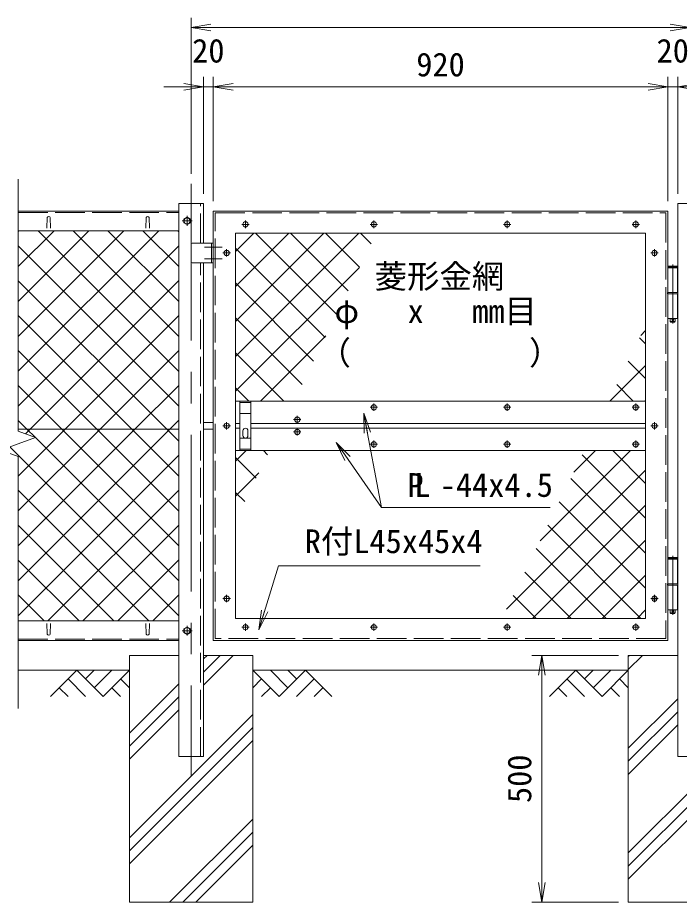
# Model space of a CAD drawing. Units: millimetres at full size. Extents: x -4200 to 4200, y -2970 to 2970.
# Drawn here: x -2963 to -1623, y -1039 to 753 of the extents above; entities that cross this region are included whole.
import ezdxf
from ezdxf.enums import TextEntityAlignment as Align

# ---------------------------------------------------------------- set-up
doc = ezdxf.new("R2010")
doc.units = ezdxf.units.MM
doc.header["$LTSCALE"] = 10
doc.linetypes.add('DASHED', pattern=[7.5, 6, -1.5])
doc.linetypes.add('USER1', pattern=[50.8, 31.75, -6.35, 6.35, -6.35])
for name, color, linetype, lineweight in [('0-1_D-STR3', 3, 'Continuous', 13), ('0-2_D-BMK', 2, 'USER1', 13), ('0-3_D-DCR-HCH', 7, 'Continuous', 13), ('0-4_D-STR1', 1, 'Continuous', 18), ('0-5_D-STR4', 7, 'Continuous', 18), ('0-6_D-BGD', 7, 'Continuous', 18), ('0-7_D-STR-DIM', 7, 'Continuous', 13), ('0-8_0', 7, 'Continuous', 18), ('0-9_D-STR-TXT', 7, 'Continuous', 13), ('0-A_D-STR2', 7, 'Continuous', 13)]:
    doc.layers.add(name, color=color, linetype=linetype, lineweight=lineweight)
doc.styles.add('ＭＳ ゴシック', font='')
doc.styles.get('ＭＳ ゴシック').set_extended_font_data('MS Gothic')

# ---------------------------------------------------------------- blocks, each defined once
blk = doc.blocks.new('_Open')
at = {"layer": '0-8_0'}
blk.add_line((-10, 1.667), (0, 0), dxfattribs=at)
blk.add_lwpolyline([(-10, -1.667), (0, 0), (-10, 0)], dxfattribs=at)

msp = doc.modelspace()

# ---------------------------------------------------------------- linework, layer by layer
at = {"layer": '0-1_D-STR3'}
for p, q in [((-2611.55, 294.37), (-2611.55, 258.37)), ((-2566.55, 296.37), (-2609.55, 296.37)), ((-2566.55, 296.37), (-2566.55, 256.37)), ((-2566.55, 256.37), (-2609.55, 256.37)), ((-1626.85, 246.37), (-1646.25, 246.37)), ((-1646.25, 246.37), (-1646.25, 196.37)), ((-1646.05, 248.37), (-1645.05, 249.37)), ((-1646.05, 248.37), (-1646.05, 246.37)), ((-1646.05, 248.37), (-1627.05, 248.37)), ((-1628.05, 249.37), (-1645.05, 249.37)), ((-1628.05, 249.37), (-1627.05, 248.37)), ((-1627.05, 248.37), (-1627.05, 246.37)), ((-1626.85, 246.37), (-1626.85, 196.37)), ((-1626.05, 196.37), (-1647.05, 196.37)), ((-1647.05, 196.37), (-1647.05, 193.37)), ((-1626.05, 193.37), (-1647.05, 193.37)), ((-1646.25, 193.37), (-1646.25, 143.37)), ((-1626.85, 193.37), (-1626.85, 143.37)), ((-1626.05, 196.37), (-1626.05, 193.37)), ((-1626.85, 143.37), (-1646.25, 143.37)), ((-1641.55, 143.37), (-1641.55, 137.37)), ((-1631.55, 143.37), (-1631.55, 137.37)), ((-1640.55, 136.37), (-1641.55, 137.37)), ((-1632.55, 136.37), (-1640.55, 136.37)), ((-2512.55, -23.63), (-2512.55, -123.63)), ((-2490.55, -23.63), (-2490.55, -123.63)), ((-2586.55, -67.13), (-2566.55, -67.13)), ((-2961.55, -80.38), (-2636.55, -80.38)), ((-2586.55, -80.13), (-2566.55, -80.13)), ((-2506.55, -93.63), (-2506.55, -83.63)), ((-2496.55, -93.63), (-2496.55, -83.63)), ((-1626.85, -343.63), (-1646.25, -343.63)), ((-1646.25, -343.63), (-1646.25, -393.63)), ((-1646.05, -341.63), (-1645.05, -340.63)), ((-1646.05, -341.63), (-1646.05, -343.63)), ((-1646.05, -341.63), (-1627.05, -341.63)), ((-1628.05, -340.63), (-1645.05, -340.63)), ((-1628.05, -340.63), (-1627.05, -341.63)), ((-1627.05, -341.63), (-1627.05, -343.63)), ((-1626.85, -343.63), (-1626.85, -393.63)), ((-1626.05, -393.63), (-1647.05, -393.63)), ((-1647.05, -393.63), (-1647.05, -396.63)), ((-1626.05, -393.63), (-1626.05, -396.63)), ((-1626.05, -396.63), (-1647.05, -396.63)), ((-1646.25, -396.63), (-1646.25, -446.63)), ((-1626.85, -396.63), (-1626.85, -446.63)), ((-1675.37, -424.02), (-1676.9, -424)), ((-1674.45, -422.77), (-1675.37, -423.24)), ((-1674.45, -424.5), (-1675.37, -424.02)), ((-1674.43, -422.75), (-1673.94, -421.83)), ((-1674.43, -424.52), (-1673.94, -425.44)), ((-1673.91, -420.28), (-1673.94, -421.83)), ((-1673.91, -426.98), (-1673.94, -425.44)), ((-1673.15, -420.28), (-1673.91, -420.28)), ((-1673.18, -426.98), (-1673.91, -426.98)), ((-1673.18, -420.28), (-1673.15, -421.83)), ((-1673.18, -426.98), (-1673.15, -425.44)), ((-1672.66, -422.75), (-1673.15, -421.83)), ((-1672.66, -424.52), (-1673.15, -425.44)), ((-1672.64, -422.77), (-1671.72, -423.24)), ((-1672.64, -424.5), (-1671.72, -424.02)), ((-1671.72, -423.24), (-1670.2, -423.27)), ((-1671.72, -424.02), (-1670.2, -424)), ((-1670.2, -423.27), (-1670.2, -424)), ((-1670.2, -423.27), (-1670.2, -424)), ((-1626.85, -446.63), (-1646.25, -446.63)), ((-1641.55, -446.63), (-1641.55, -452.63)), ((-1631.55, -446.63), (-1631.55, -452.63)), ((-1640.55, -453.63), (-1641.55, -452.63)), ((-1632.55, -453.63), (-1640.55, -453.63))]:
    msp.add_line(p, q, dxfattribs=at)
at = {"layer": '0-1_D-STR3', "linetype": 'DASHED'}
for p, q in [((-2570.55, 296.37), (-2570.55, 256.37)), ((-2490.55, -26.63), (-2512.55, -26.63)), ((-2490.55, -48.63), (-2512.55, -48.63)), ((-2512.55, -98.63), (-2490.55, -98.63)), ((-2490.55, -120.63), (-2512.55, -120.63))]:
    msp.add_line(p, q, dxfattribs=at)
at = {"layer": '0-1_D-STR3'}
for points in [[(-2613.05, 345.12), (-2619.55, 348.87), (-2626.05, 345.12), (-2626.05, 337.61), (-2619.55, 333.86), (-2613.05, 337.61)], [(-2613.05, -484.88), (-2619.55, -481.13), (-2626.05, -484.88), (-2626.05, -492.39), (-2619.55, -496.14), (-2613.05, -492.39)]]:
    msp.add_lwpolyline(points, close=True, dxfattribs=at)
for points in [[(-1632.55, 136.37), (-1631.55, 137.37), (-1641.55, 137.37)], [(-1675.37, -423.24), (-1676.9, -423.27), (-1676.9, -424)], [(-1632.55, -453.63), (-1631.55, -452.63), (-1641.55, -452.63)]]:
    msp.add_lwpolyline(points, dxfattribs=at)
for centre, radius in [((-2619.55, 341.37), 6.25), ((-2501.55, 334.37), 5.25), ((-2241.55, 334.37), 5.25), ((-1971.55, 334.37), 5.25), ((-1711.55, 334.37), 5.25), ((-2539.55, 276.37), 5.25), ((-1673.55, 276.37), 5.25), ((-1636.55, 141.37), 2), ((-2241.55, -36.13), 5.25), ((-1971.55, -36.13), 5.25), ((-1711.55, -36.13), 5.25), ((-2539.55, -73.63), 5.25), ((-2396.55, -61.13), 5.25), ((-1673.55, -73.63), 5.25), ((-2396.55, -86.13), 5.25), ((-2241.55, -111.13), 5.25), ((-1971.55, -111.13), 5.25), ((-1711.55, -111.13), 5.25), ((-2539.55, -423.63), 5.25), ((-1673.55, -423.63), 5.25), ((-1636.55, -448.63), 2), ((-2619.55, -488.63), 6.25), ((-2501.55, -481.63), 5.25), ((-2241.55, -481.63), 5.25), ((-1971.55, -481.63), 5.25), ((-1711.55, -481.63), 5.25)]:
    msp.add_circle(centre, radius, dxfattribs=at)
for centre, radius, start, end in [((-2609.55, 294.37), 2, 90, 180), ((-2609.55, 258.37), 2, 180, 270), ((-2501.55, -83.63), 5, 0.00035, 180.00001), ((-2501.55, -93.63), 5, 180.00002, 0.00001)]:
    msp.add_arc(centre, radius, start, end, dxfattribs=at)
at = {"layer": '0-2_D-BMK'}
for p, q in [((-2611.55, 416.37), (-2611.55, -783.63)), ((-2609.55, 341.37), (-2629.55, 341.37)), ((-2619.55, 351.37), (-2619.55, 331.37)), ((-2501.55, 341.81), (-2501.55, 326.93)), ((-2241.55, 341.81), (-2241.55, 326.93)), ((-1971.55, 341.81), (-1971.55, 326.93)), ((-1711.55, 341.81), (-1711.55, 326.93)), ((-2494.11, 334.37), (-2508.99, 334.37)), ((-2248.99, 334.37), (-2234.11, 334.37)), ((-1964.11, 334.37), (-1978.99, 334.37)), ((-1704.11, 334.37), (-1718.99, 334.37)), ((-2584.15, 288.37), (-2548.95, 288.37)), ((-2532.11, 276.37), (-2546.99, 276.37)), ((-2539.55, 283.81), (-2539.55, 268.93)), ((-1666.11, 276.37), (-1680.99, 276.37)), ((-1673.55, 283.81), (-1673.55, 268.93)), ((-2584.15, 264.37), (-2548.95, 264.37)), ((-1636.55, 252.77), (-1636.55, 133.61)), ((-2241.55, -28.69), (-2241.55, -43.57)), ((-1971.55, -28.69), (-1971.55, -43.57)), ((-1711.55, -28.69), (-1711.55, -43.57)), ((-2396.55, -53.69), (-2396.55, -68.57)), ((-2248.99, -36.13), (-2234.11, -36.13)), ((-1964.11, -36.13), (-1978.99, -36.13)), ((-1704.11, -36.13), (-1718.99, -36.13)), ((-2539.55, -66.19), (-2539.55, -81.07)), ((-2389.11, -61.13), (-2403.99, -61.13)), ((-1673.55, -66.19), (-1673.55, -81.07)), ((-2532.11, -73.63), (-2546.99, -73.63)), ((-2389.11, -86.13), (-2403.99, -86.13)), ((-2396.55, -78.69), (-2396.55, -93.57)), ((-1666.11, -73.63), (-1680.99, -73.63)), ((-2241.55, -103.69), (-2241.55, -118.57)), ((-1971.55, -103.69), (-1971.55, -118.57)), ((-1711.55, -103.69), (-1711.55, -118.57)), ((-2248.99, -111.13), (-2234.11, -111.13)), ((-1964.11, -111.13), (-1978.99, -111.13)), ((-1704.11, -111.13), (-1718.99, -111.13)), ((-1636.55, -337.23), (-1636.55, -456.39)), ((-2532.11, -423.63), (-2546.99, -423.63)), ((-2539.55, -416.19), (-2539.55, -431.07)), ((-1666.11, -423.63), (-1680.99, -423.63)), ((-1673.55, -416.19), (-1673.55, -431.07)), ((-2619.55, -478.63), (-2619.55, -498.63)), ((-2494.11, -481.63), (-2508.99, -481.63)), ((-2501.55, -474.19), (-2501.55, -489.07)), ((-2248.99, -481.63), (-2234.11, -481.63)), ((-2241.55, -474.19), (-2241.55, -489.07)), ((-1964.11, -481.63), (-1978.99, -481.63)), ((-1971.55, -474.19), (-1971.55, -489.07)), ((-1704.11, -481.63), (-1718.99, -481.63)), ((-1711.55, -474.19), (-1711.55, -489.07)), ((-2609.55, -488.63), (-2629.55, -488.63))]:
    msp.add_line(p, q, dxfattribs=at)
at = {"layer": '0-3_D-DCR-HCH'}
for p, q in [((-2586.55, -598.88), (-2526.3, -538.63)), ((-2586.55, -572.36), (-2552.81, -538.63)), ((-2586.55, -545.85), (-2579.33, -538.63)), ((-1726.55, -567.41), (-1697.77, -538.63)), ((-1726.55, -540.89), (-1724.29, -538.63)), ((-2842.97, -568.63), (-2896.18, -621.84)), ((-2842.97, -568.63), (-2789.76, -621.84)), ((-2825.23, -586.37), (-2807.5, -568.63)), ((-2807.5, -604.11), (-2772.02, -568.63)), ((-2789.76, -621.84), (-2736.55, -568.63)), ((-2433.33, -621.84), (-2486.55, -568.63)), ((-2415.6, -604.11), (-2451.07, -568.63)), ((-2380.12, -568.63), (-2433.33, -621.84)), ((-2397.77, -586.46), (-2415.6, -568.63)), ((-2380.12, -568.63), (-2326.91, -621.84)), ((-1832.97, -568.63), (-1886.18, -621.84)), ((-1832.97, -568.63), (-1779.76, -621.84)), ((-1815.23, -586.37), (-1797.5, -568.63)), ((-1797.5, -604.11), (-1762.02, -568.63)), ((-1779.76, -621.84), (-1726.55, -568.63)), ((-2860.71, -586.37), (-2825.07, -621.84)), ((-2754.28, -586.37), (-2736.55, -604.03)), ((-2468.81, -586.37), (-2486.55, -604.03)), ((-2362.38, -586.37), (-2398.02, -621.84)), ((-1850.71, -586.37), (-1815.07, -621.84)), ((-1744.28, -586.37), (-1726.55, -604.03)), ((-2878.44, -604.11), (-2860.63, -621.84)), ((-2772.02, -604.11), (-2754.2, -621.84)), ((-2736.55, -695.85), (-2636.55, -595.85)), ((-2451.07, -604.11), (-2468.89, -621.84)), ((-2344.65, -604.11), (-2362.47, -621.84)), ((-1868.44, -604.11), (-1850.63, -621.84)), ((-1762.02, -604.11), (-1744.2, -621.84)), ((-2736.55, -722.36), (-2636.55, -622.36)), ((-1726.55, -726.51), (-1626.55, -626.51)), ((-2736.55, -748.88), (-2636.55, -648.88)), ((-2736.55, -907.98), (-2486.55, -657.98)), ((-1726.55, -753.02), (-1626.55, -653.02)), ((-1726.55, -779.54), (-1626.55, -679.54)), ((-2736.55, -934.5), (-2486.55, -684.5)), ((-1726.55, -938.64), (-1476.55, -688.64)), ((-2736.55, -961.01), (-2486.55, -711.01)), ((-1726.55, -965.16), (-1476.55, -715.16)), ((-1726.55, -991.67), (-1476.55, -741.67)), ((-2655.07, -1038.63), (-2486.55, -870.11)), ((-2628.55, -1038.63), (-2486.55, -896.63)), ((-2602.03, -1038.63), (-2486.55, -923.14))]:
    msp.add_line(p, q, dxfattribs=at)
at = {"layer": '0-4_D-STR1'}
for p, q in [((-2636.55, 376.37), (-2636.55, -743.63)), ((-2586.55, 376.37), (-2636.55, 376.37)), ((-2586.55, 296.37), (-2586.55, 376.37)), ((-2961.55, 361.37), (-2636.55, 361.37)), ((-2902.55, 348.24), (-2903.3, 326.74)), ((-2896.55, 348.24), (-2895.8, 326.74)), ((-2702.55, 348.24), (-2703.3, 326.74)), ((-2696.55, 348.24), (-2695.8, 326.74)), ((-2636.55, 321.37), (-2961.55, 321.37)), ((-2521.55, 316.37), (-1691.55, 316.37)), ((-2521.55, -463.63), (-2521.55, 316.37)), ((-1691.55, 316.37), (-1691.55, -463.63)), ((-2586.55, -743.63), (-2586.55, 256.37)), ((-1691.55, -23.63), (-2521.55, -23.63)), ((-2512.54, -68.63), (-2521.55, -68.63)), ((-1691.55, -68.63), (-2490.54, -68.63)), ((-2512.54, -78.63), (-2521.55, -78.63)), ((-1691.55, -78.63), (-2490.54, -78.63)), ((-1691.55, -123.63), (-2521.55, -123.63)), ((-1691.55, -463.63), (-2521.55, -463.63)), ((-2521.55, -463.63), (-1691.55, -463.63)), ((-2636.55, -468.63), (-2961.55, -468.63)), ((-2902.55, -495.5), (-2903.3, -474)), ((-2896.55, -495.5), (-2895.8, -474)), ((-2702.55, -495.5), (-2703.3, -474)), ((-2696.55, -495.5), (-2695.8, -474)), ((-2961.55, -508.63), (-2636.55, -508.63)), ((-2636.55, -743.63), (-2586.55, -743.63))]:
    msp.add_line(p, q, dxfattribs=at)
at = {"layer": '0-4_D-STR1', "linetype": 'DASHED'}
for p, q in [((-2592.55, 296.37), (-2592.55, 376.37)), ((-2961.55, 358.37), (-2636.55, 358.37)), ((-2562.55, -504.63), (-2562.55, 357.37)), ((-2592.55, -743.63), (-2592.55, 256.37)), ((-2961.55, -505.63), (-2636.55, -505.63)), ((-1650.55, -504.63), (-2562.55, -504.63))]:
    msp.add_line(p, q, dxfattribs=at)
at = {"layer": '0-4_D-STR1'}
msp.add_lwpolyline([(-1576.55, -743.63), (-1626.55, -743.63), (-1626.55, 376.37), (-1576.55, 376.37)], dxfattribs=at)
msp.add_lwpolyline([(-1646.55, 361.37), (-1646.55, -508.63), (-2566.55, -508.63), (-2566.55, 361.37)], close=True, dxfattribs=at)
at = {"layer": '0-4_D-STR1', "linetype": 'DASHED'}
msp.add_lwpolyline([(-2562.55, 357.37), (-1650.55, 357.37), (-1650.55, -504.63)], dxfattribs=at)
at = {"layer": '0-4_D-STR1'}
for centre, start, end in [((-2899.55, 346.99), 22.61986, 157.38014), ((-2699.55, 346.99), 22.61986, 157.38014), ((-2899.55, -494.25), 202.61986, 337.38014), ((-2699.55, -494.25), 202.61986, 337.38014)]:
    msp.add_arc(centre, 3.25, start, end, dxfattribs=at)
at = {"layer": '0-5_D-STR4'}
for p, q in [((-2736.55, -538.63), (-2736.55, -1038.63)), ((-2736.55, -538.63), (-2636.55, -538.63)), ((-2586.55, -538.63), (-2486.55, -538.63)), ((-2486.55, -538.63), (-2486.55, -1038.63)), ((-1726.55, -538.63), (-1726.55, -1038.63)), ((-1726.55, -538.63), (-1626.55, -538.63)), ((-2736.55, -1038.63), (-2486.55, -1038.63)), ((-1726.55, -1038.63), (-1476.55, -1038.63))]:
    msp.add_line(p, q, dxfattribs=at)
at = {"layer": '0-6_D-BGD'}
for p, q in [((-2736.55, -568.63), (-2961.55, -568.63)), ((-2486.55, -568.63), (-1726.55, -568.63))]:
    msp.add_line(p, q, dxfattribs=at)
at = {"layer": '0-7_D-STR-DIM'}
for p, q in [((-2611.55, 436.37), (-2611.55, 752.86)), ((-2611.55, 732.86), (-1601.55, 732.86)), ((-2586.55, 396.37), (-2586.55, 632.86)), ((-2566.55, 381.37), (-2566.55, 632.86)), ((-2566.55, 381.37), (-2566.55, 632.86)), ((-1646.55, 381.37), (-1646.55, 632.86)), ((-1646.55, 381.37), (-1646.55, 632.86)), ((-1626.55, 396.37), (-1626.55, 632.86)), ((-2626.55, 612.86), (-2666.55, 612.86)), ((-2566.55, 612.86), (-2586.55, 612.86)), ((-1646.55, 612.86), (-2566.55, 612.86)), ((-2526.55, 612.86), (-2486.55, 612.86)), ((-1686.55, 612.86), (-1726.55, 612.86)), ((-1626.55, 612.86), (-1646.55, 612.86)), ((-2961.55, 425.82), (-2961.55, -84.41)), ((-2926.31, -97.23), (-2961.55, -84.41)), ((-2996.78, -122.88), (-2926.31, -97.23)), ((-2961.55, -135.71), (-2996.78, -122.88)), ((-2961.55, -135.71), (-2961.55, -645.94)), ((-1746.55, -538.63), (-1921.76, -538.63)), ((-1901.76, -538.63), (-1901.76, -1038.63)), ((-1746.55, -1038.63), (-1921.76, -1038.63))]:
    msp.add_line(p, q, dxfattribs=at)
at = {"layer": '0-9_D-STR-TXT'}
msp.add_line((-2226.02, -239.04), (-2261.66, -50.29), dxfattribs=at)
for points in [[(-1885, -239.04), (-2226.02, -239.04), (-2316.81, -108.75)], [(-2026.42, -357.51), (-2434.45, -357.51), (-2474.08, -485.01)]]:
    msp.add_lwpolyline(points, dxfattribs=at)
at = {"layer": '0-A_D-STR2'}
for p, q in [((-2961.55, 319.57), (-2959.75, 321.37)), ((-2961.55, 248.86), (-2889.04, 321.37)), ((-2961.55, 178.15), (-2818.33, 321.37)), ((-2961.55, 107.44), (-2747.62, 321.37)), ((-2961.55, 36.73), (-2676.91, 321.37)), ((-2636.55, 36.63), (-2921.28, 321.37)), ((-2636.55, 107.34), (-2850.57, 321.37)), ((-2636.55, 178.06), (-2779.86, 321.37)), ((-2636.55, 248.77), (-2709.15, 321.37)), ((-2636.55, 319.48), (-2638.44, 321.37)), ((-2521.55, 279.09), (-2484.27, 316.37)), ((-2521.55, 208.38), (-2413.56, 316.37)), ((-2521.55, 137.67), (-2342.85, 316.37)), ((-2521.55, 66.96), (-2272.14, 316.37)), ((-2317.02, 152.48), (-2480.91, 316.37)), ((-2293.77, 199.94), (-2410.2, 316.37)), ((-2270.52, 247.4), (-2339.49, 316.37)), ((-2247.26, 294.85), (-2268.78, 316.37)), ((-2961.55, -33.98), (-2636.55, 291.02)), ((-2636.55, -34.08), (-2961.55, 290.92)), ((-2340.28, 105.03), (-2521.55, 286.29)), ((-2521.55, -3.75), (-2270.63, 247.16)), ((-2660.95, -80.38), (-2961.55, 220.21)), ((-2363.53, 57.57), (-2521.55, 215.58)), ((-2731.66, -80.38), (-2961.55, 149.5)), ((-2866.53, -80.38), (-2636.55, 149.6)), ((-2386.79, 10.11), (-2521.55, 144.87)), ((-2470.71, -23.63), (-2338.57, 108.51)), ((-1701.23, 109.46), (-1691.55, 119.14)), ((-1691.55, 92.69), (-1703.56, 104.7)), ((-2802.37, -80.38), (-2961.55, 78.79)), ((-2795.82, -80.38), (-2636.55, 78.89)), ((-2423.75, -23.63), (-2521.55, 74.16)), ((-1691.55, 21.98), (-1726.81, 57.24)), ((-1763.61, -23.63), (-1691.55, 48.43)), ((-2873.08, -80.38), (-2961.55, 8.08)), ((-2725.1, -80.38), (-2636.55, 8.18)), ((-2494.46, -23.63), (-2521.55, 3.45)), ((-1716.65, -23.63), (-1750.07, 9.79)), ((-1692.9, -23.63), (-1691.55, -22.28)), ((-2654.39, -80.38), (-2636.55, -62.53)), ((-2961.55, -175.4), (-2866.53, -80.38)), ((-2961.55, -246.11), (-2795.82, -80.38)), ((-2961.55, -316.82), (-2725.1, -80.38)), ((-2961.55, -387.53), (-2654.39, -80.38)), ((-2636.55, -316.92), (-2873.08, -80.38)), ((-2636.55, -246.21), (-2802.37, -80.38)), ((-2636.55, -175.5), (-2731.66, -80.38)), ((-2636.55, -104.79), (-2660.95, -80.38)), ((-2636.55, -387.63), (-2926.77, -97.4)), ((-2636.55, -458.34), (-2978.62, -116.27)), ((-2521.55, -145.18), (-2500, -123.63)), ((-2456.55, -132.26), (-2465.17, -123.63)), ((-1905.04, -306.49), (-1722.19, -123.63)), ((-1837.1, -167.84), (-1792.9, -123.63)), ((-1691.55, -190.15), (-1758.07, -123.63)), ((-2961.55, -458.25), (-2636.55, -133.25)), ((-2479.8, -179.72), (-2521.55, -137.97)), ((-1691.55, -260.86), (-1819.83, -132.58)), ((-2521.55, -215.89), (-2474.44, -168.78)), ((-1972.98, -445.13), (-1691.55, -163.7)), ((-1691.55, -331.57), (-1843.08, -180.04)), ((-2696.96, -468.63), (-2961.55, -204.05)), ((-2901.22, -468.63), (-2636.55, -203.96)), ((-2503.05, -227.17), (-2521.55, -208.68)), ((-1691.55, -402.29), (-1866.33, -227.5)), ((-1920.76, -463.63), (-1691.55, -234.41)), ((-2767.68, -468.63), (-2961.55, -274.76)), ((-2830.51, -468.63), (-2636.55, -274.67)), ((-1700.91, -463.63), (-1889.59, -274.95)), ((-1771.62, -463.63), (-1912.84, -322.41)), ((-1850.05, -463.63), (-1691.55, -305.12)), ((-2838.39, -468.63), (-2961.55, -345.47)), ((-2759.8, -468.63), (-2636.55, -345.38)), ((-1842.33, -463.63), (-1936.1, -369.87)), ((-1779.34, -463.63), (-1691.55, -375.84)), ((-2909.1, -468.63), (-2961.55, -416.18)), ((-2689.09, -468.63), (-2636.55, -416.09)), ((-1913.04, -463.63), (-1959.35, -417.32)), ((-1708.63, -463.63), (-1691.55, -446.55))]:
    msp.add_line(p, q, dxfattribs=at)
for points in [[(-2946.67, -89.82), (-2937.24, -80.38), (-2636.55, 220.31)], [(-2927.31, -96.87), (-2943.79, -80.38), (-2961.55, -62.63)]]:
    msp.add_lwpolyline(points, dxfattribs=at)

# ---------------------------------------------------------------- block references
at = {"layer": '0-7_D-STR-DIM', "xscale": 4, "yscale": 4}
for p, rotation in [((-2611.55, 732.86), 180), ((-2566.55, 612.86), 180), ((-2566.55, 612.86), 180), ((-1626.55, 612.86), 180), ((-1901.76, -538.63), 90), ((-1901.76, -1038.63), 270)]:
    msp.add_blockref('_Open', p, dxfattribs=dict(at, rotation=rotation))
for p in [(-1601.55, 732.86), (-2586.55, 612.86), (-1646.55, 612.86), (-1646.55, 612.86)]:
    msp.add_blockref('_Open', p, dxfattribs=at)
at = {"layer": '0-9_D-STR-TXT', "xscale": 4, "yscale": 4}
for p, rotation in [((-2262.03, -48.33), 100.69123), ((-2317.95, -107.11), 124.86903), ((-2474.67, -486.92), 252.73639)]:
    msp.add_blockref('_Open', p, dxfattribs=dict(at, rotation=rotation))

# ---------------------------------------------------------------- texts
at = {"layer": '0-7_D-STR-DIM', "style": 'ＭＳ ゴシック'}
for s, p in [('20', (-2609.3, 647.61)), ('20', (-1669.3, 647.61)), ('920', (-2155.68, 619.61))]:
    msp.add_text(s, height=48.09, dxfattribs=at).set_placement(p, align=Align.BOTTOM_LEFT)
msp.add_text('500', height=48.09, rotation=90, dxfattribs=at).set_placement((-1908.51, -837.52), align=Align.BOTTOM_LEFT)
at = {"layer": '0-9_D-STR-TXT', "style": 'ＭＳ ゴシック'}
for s, p in [('菱形金網', (-2240, 190.65)), ('φ   x   mm目', (-2321.21, 120.21)), ('（\u3000\u3000   \u3000\u3000）', (-2353.7, 35.74)), ('P -44x4.5', (-2173.58, -232.04)), ('L', (-2159.73, -232.04)), ('R付L45x45x4', (-2381.5, -345.94))]:
    msp.add_text(s, height=48.09, dxfattribs=at).set_placement(p, align=Align.BOTTOM_LEFT)

doc.saveas('drawing.dxf')
